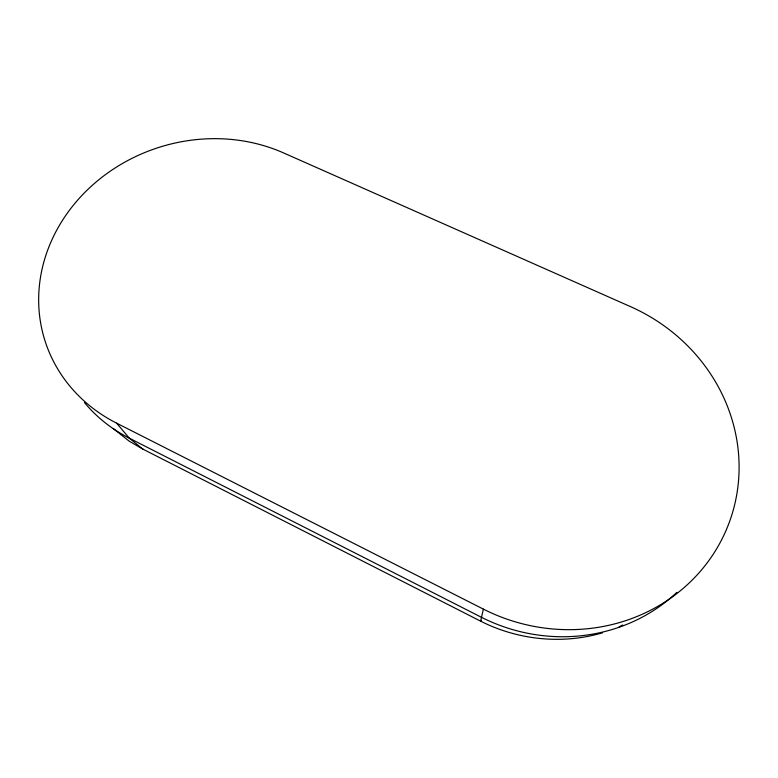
<?xml version="1.0" encoding="UTF-8"?>
<svg xmlns="http://www.w3.org/2000/svg" width="778" height="778" viewBox="0 0 778 778"><rect width="100%" height="100%" fill="white"/><g stroke="black" fill="none" stroke-linecap="round" stroke-linejoin="round"><path stroke-width="1.17" d="M481.174 620.338L480.629 621.165L142.734 449.042L129.352 438.209L116.603 423.154A166.793 149.308 -18.4 0 1 61.326 222.187A166.793 149.308 -18.4 0 1 283.562 152.916L630.511 306.639A179.057 168.184 21.3 0 1 723.141 536.771A179.057 168.184 21.3 0 1 483.381 609.125L480.629 621.165C517.983 640.08 562.368 644.68 602.6 632.786M619.152 626.805L622.731 625.026M116.603 423.154L483.381 609.125M113.218 428.503L129.09 441.087L142.734 449.042A10.766 3.579 -61.9 0 0 143.58 449.324M676.811 592.408A170.742 161.046 22.4 0 1 481.115 617.129L129.352 438.209A159.441 143.716 -18.7 0 1 84.442 402.527"/></g></svg>
